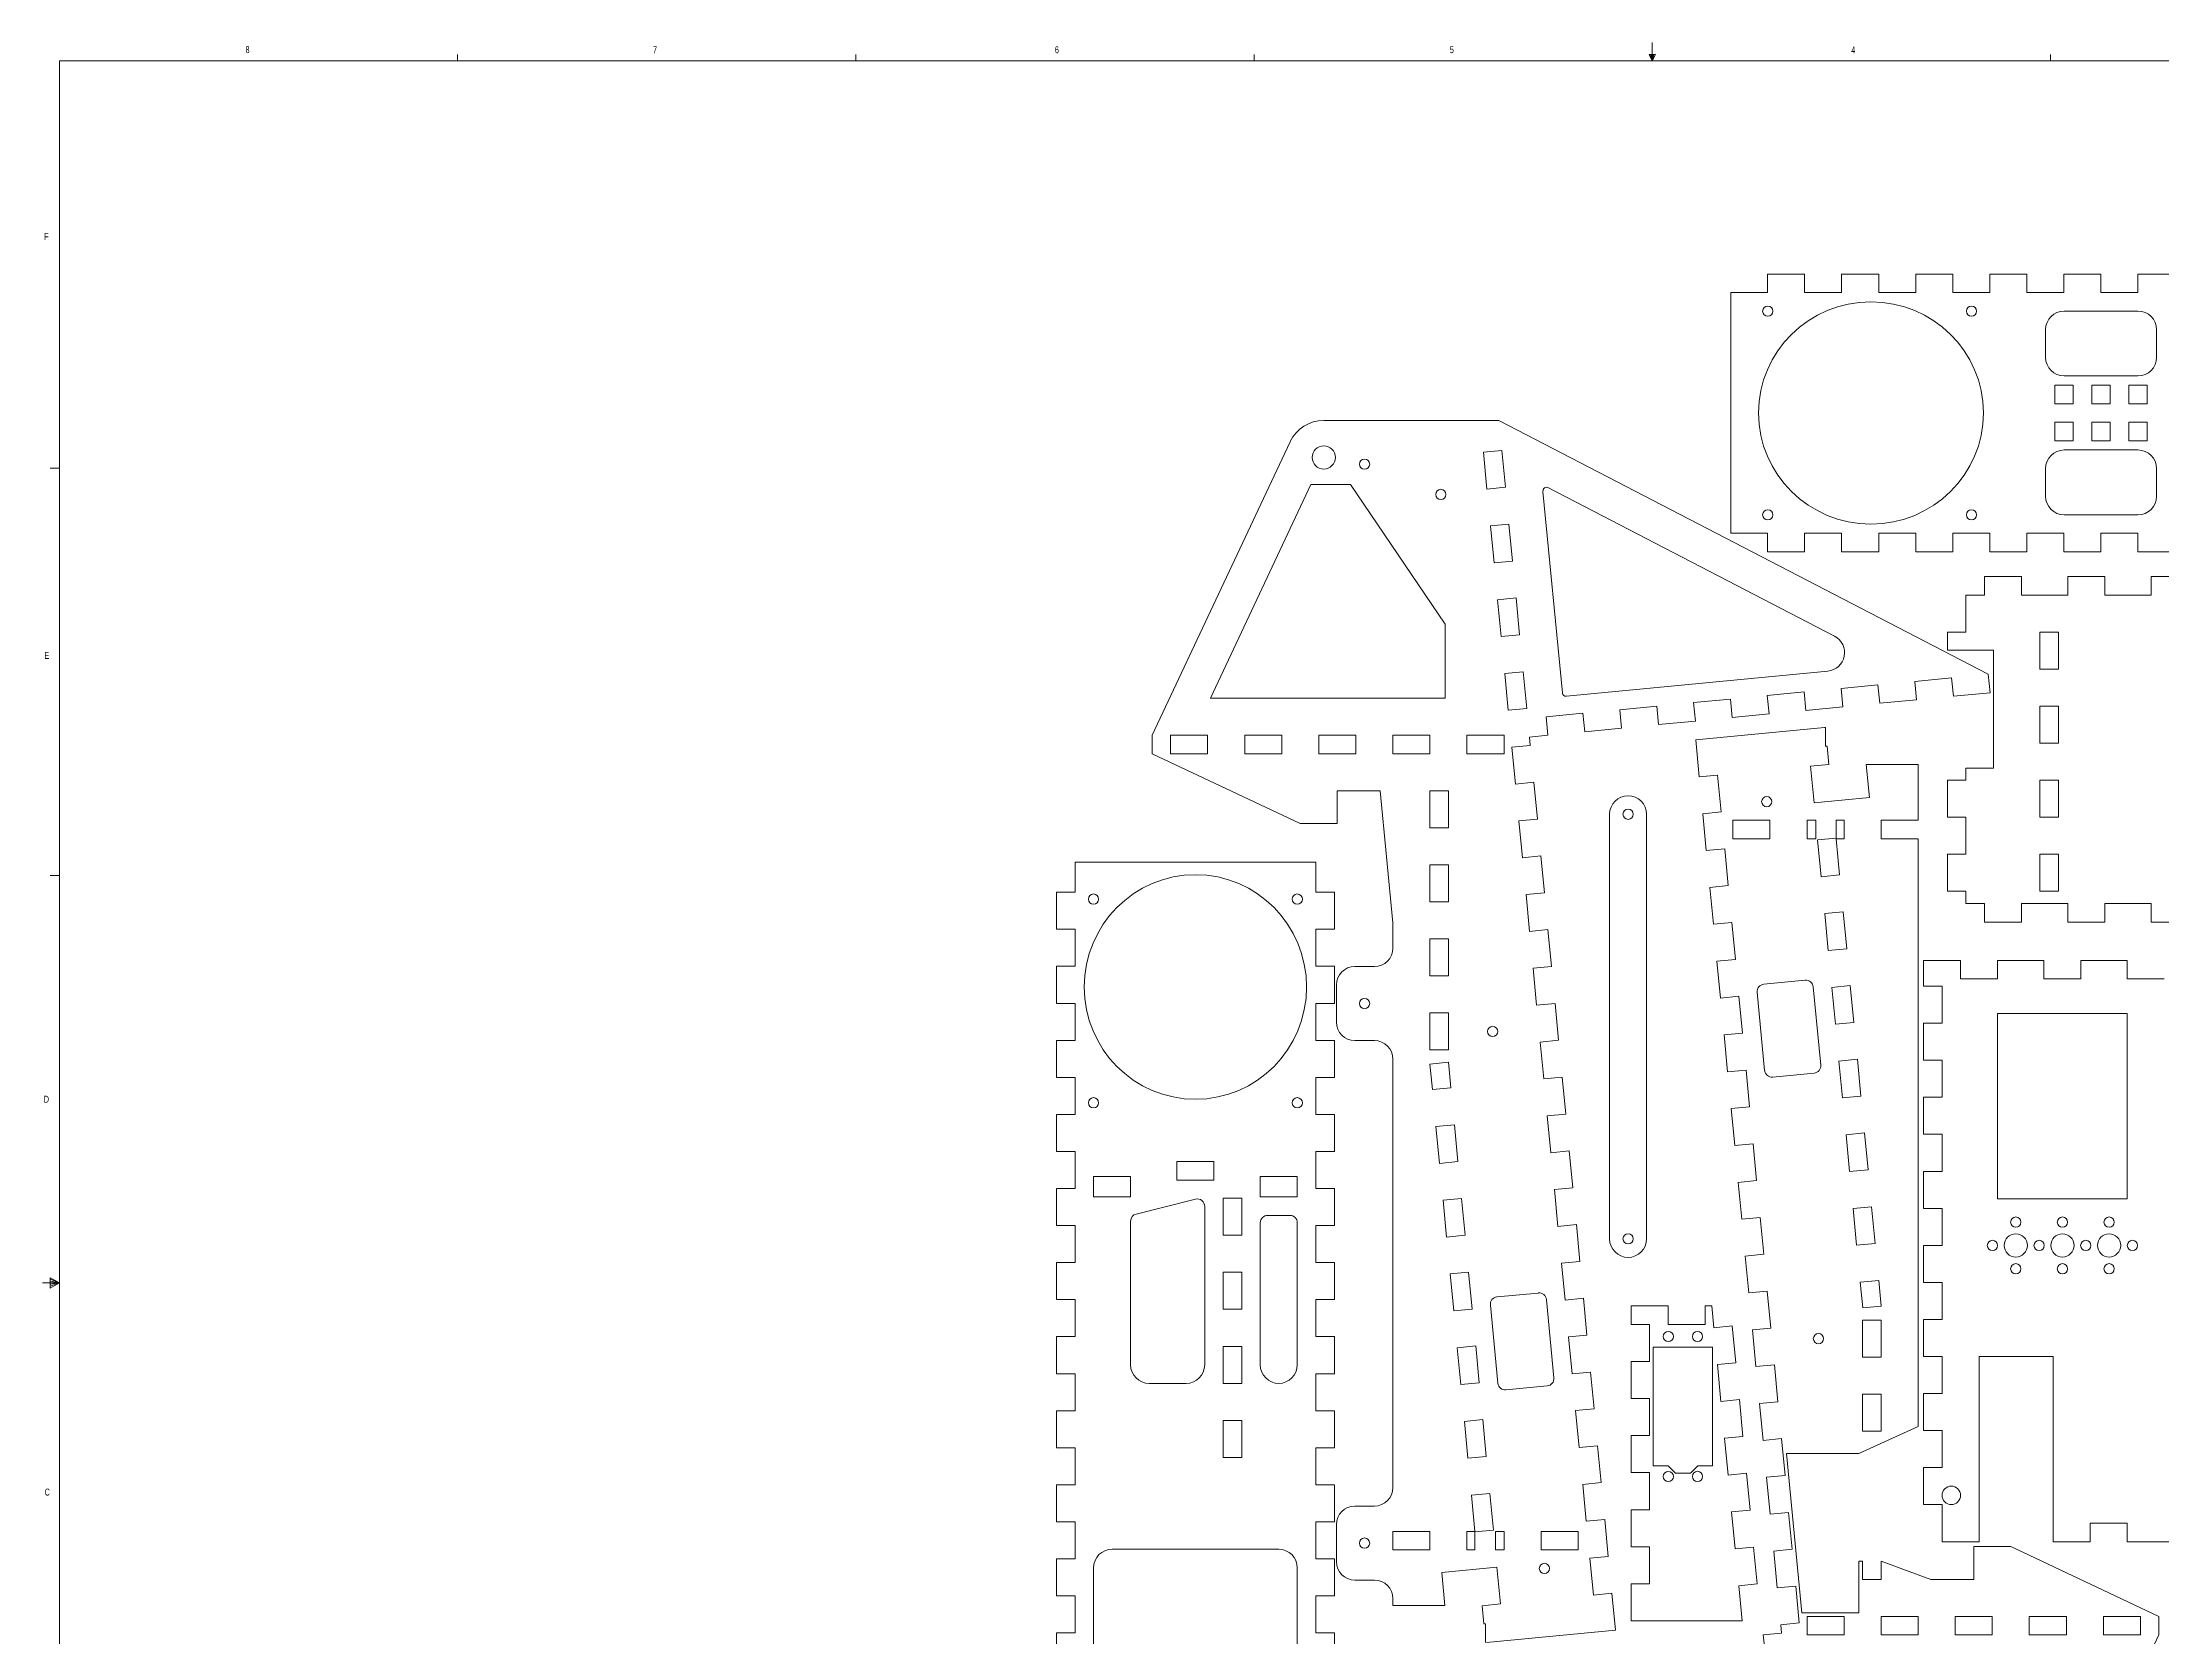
# Model space of a CAD drawing. Header units: inches. Extents: x 0.3 to 43.9, y 0.2 to 33.7.
# Drawn here: x 0.29 to 28.9, y 12.13 to 33.66 of the extents above; entities that cross this region are included whole.
import ezdxf

# ---------------------------------------------------------------- set-up
doc = ezdxf.new("R2010")
doc.units = ezdxf.units.IN
doc.header["$MEASUREMENT"] = 0
doc.styles.add('SLDTEXTSTYLE0', font='TXT', dxfattribs={"width": 0.75})

msp = doc.modelspace()

# ---------------------------------------------------------------- linework, layer by layer
at = {"color": 7, "linetype": 'Continuous', "lineweight": 0}
for p, q in [((5.898, 33.411), (5.898, 33.495)), ((11.273, 33.411), (11.273, 33.495)), ((16.648, 33.411), (16.648, 33.495)), ((21.981, 33.496), (22.067, 33.496)), ((22.023, 33.411), (21.981, 33.496)), ((22.023, 33.411), (21.989, 33.496)), ((22.023, 33.411), (22.009, 33.496)), ((22.023, 33.411), (22.023, 33.658)), ((22.023, 33.411), (22.036, 33.496)), ((22.023, 33.411), (22.046, 33.496)), ((22.023, 33.411), (22.067, 33.496)), ((27.398, 33.411), (27.398, 33.495)), ((0.523, 33.411), (43.523, 33.411)), ((0.523, 33.411), (0.523, 0.411)), ((0.523, 27.911), (0.398, 27.911)), ((0.523, 22.411), (0.398, 22.411)), ((0.523, 16.911), (0.294, 16.911)), ((0.399, 16.976), (0.399, 16.837)), ((0.523, 16.911), (0.399, 16.976)), ((0.399, 16.958), (0.523, 16.911)), ((0.399, 16.934), (0.523, 16.911)), ((0.399, 16.837), (0.523, 16.911)), ((0.399, 16.865), (0.523, 16.911)), ((0.399, 16.891), (0.523, 16.911))]:
    msp.add_line(p, q, dxfattribs=at)
at = {"color": 7, "linetype": 'Continuous', "lineweight": 15}
for p, q in [((23.579, 30.53), (23.579, 30.28)), ((23.579, 30.53), (24.079, 30.53)), ((24.079, 30.28), (24.079, 30.53)), ((24.579, 30.53), (24.579, 30.28)), ((24.579, 30.53), (25.079, 30.53)), ((25.079, 30.28), (25.079, 30.53)), ((25.579, 30.53), (25.579, 30.28)), ((25.579, 30.53), (26.079, 30.53)), ((26.079, 30.28), (26.079, 30.53)), ((26.579, 30.53), (26.579, 30.28)), ((26.579, 30.53), (27.079, 30.53)), ((27.079, 30.28), (27.079, 30.53)), ((27.579, 30.53), (27.579, 30.28)), ((27.579, 30.53), (28.079, 30.53)), ((28.079, 30.28), (28.079, 30.53)), ((28.579, 30.53), (28.579, 30.28)), ((28.579, 30.53), (29.079, 30.53)), ((23.082, 30.28), (23.082, 27.03)), ((23.579, 30.28), (23.082, 30.28)), ((24.579, 30.28), (24.079, 30.28)), ((25.579, 30.28), (25.079, 30.28)), ((26.579, 30.28), (26.079, 30.28)), ((27.579, 30.28), (27.079, 30.28)), ((28.579, 30.28), (28.079, 30.28)), ((27.332, 29.405), (27.332, 29.78)), ((27.582, 30.03), (28.579, 30.03)), ((28.829, 29.78), (28.829, 29.405)), ((27.455, 28.78), (27.455, 29.03)), ((27.455, 29.03), (27.705, 29.03)), ((27.582, 29.155), (28.579, 29.155)), ((27.705, 29.03), (27.705, 28.78)), ((27.955, 28.78), (27.955, 29.03)), ((27.955, 29.03), (28.205, 29.03)), ((28.205, 29.03), (28.205, 28.78)), ((28.455, 28.78), (28.455, 29.03)), ((28.455, 29.03), (28.705, 29.03)), ((28.705, 29.03), (28.705, 28.78)), ((27.705, 28.78), (27.455, 28.78)), ((28.205, 28.78), (27.955, 28.78)), ((28.705, 28.78), (28.455, 28.78)), ((17.589, 28.555), (19.953, 28.555)), ((19.953, 28.555), (26.559, 25.127)), ((27.455, 28.28), (27.455, 28.53)), ((27.455, 28.53), (27.705, 28.53)), ((27.705, 28.53), (27.705, 28.28)), ((27.955, 28.28), (27.955, 28.53)), ((27.955, 28.53), (28.205, 28.53)), ((28.205, 28.53), (28.205, 28.28)), ((28.455, 28.28), (28.455, 28.53)), ((28.455, 28.53), (28.705, 28.53)), ((28.705, 28.53), (28.705, 28.28)), ((15.272, 24.305), (17.137, 28.267)), ((19.743, 28.125), (19.992, 28.149)), ((19.791, 27.627), (19.743, 28.125)), ((19.992, 28.149), (20.04, 27.651)), ((27.705, 28.28), (27.455, 28.28)), ((28.579, 28.155), (27.582, 28.155)), ((28.205, 28.28), (27.955, 28.28)), ((28.705, 28.28), (28.455, 28.28)), ((27.332, 27.53), (27.332, 27.905)), ((28.829, 27.905), (28.829, 27.53)), ((16.06, 24.805), (17.416, 27.687)), ((17.416, 27.687), (17.952, 27.687)), ((17.952, 27.687), (19.23, 25.805)), ((20.04, 27.651), (19.791, 27.627)), ((20.81, 24.875), (20.548, 27.596)), ((20.621, 27.645), (24.484, 25.64)), ((28.579, 27.28), (27.582, 27.28)), ((19.839, 27.129), (20.088, 27.153)), ((19.887, 26.632), (19.839, 27.129)), ((20.088, 27.153), (20.136, 26.656)), ((23.082, 27.03), (23.579, 27.03)), ((23.579, 27.03), (23.579, 26.78)), ((24.079, 27.03), (24.579, 27.03)), ((24.079, 26.78), (24.079, 27.03)), ((24.579, 27.03), (24.579, 26.78)), ((25.079, 27.03), (25.579, 27.03)), ((25.079, 26.78), (25.079, 27.03)), ((25.579, 27.03), (25.579, 26.78)), ((26.079, 27.03), (26.579, 27.03)), ((26.079, 26.78), (26.079, 27.03)), ((26.579, 27.03), (26.579, 26.78)), ((27.079, 27.03), (27.579, 27.03)), ((27.079, 26.78), (27.079, 27.03)), ((27.579, 27.03), (27.579, 26.78)), ((28.079, 27.03), (28.579, 27.03)), ((28.079, 26.78), (28.079, 27.03)), ((28.579, 27.03), (28.579, 26.78)), ((20.136, 26.656), (19.887, 26.632)), ((23.579, 26.78), (24.079, 26.78)), ((24.579, 26.78), (25.079, 26.78)), ((25.579, 26.78), (26.079, 26.78)), ((26.579, 26.78), (27.079, 26.78)), ((27.579, 26.78), (28.079, 26.78)), ((28.579, 26.78), (29.079, 26.78)), ((27.006, 26.447), (26.506, 26.447)), ((26.506, 26.447), (26.506, 26.197)), ((27.006, 26.197), (27.006, 26.447)), ((27.631, 26.447), (27.631, 26.197)), ((28.131, 26.447), (27.631, 26.447)), ((28.131, 26.197), (28.131, 26.447)), ((28.756, 26.447), (28.756, 26.197)), ((29.256, 26.447), (28.756, 26.447)), ((19.935, 26.134), (20.184, 26.158)), ((19.983, 25.636), (19.935, 26.134)), ((20.184, 26.158), (20.232, 25.66)), ((26.256, 26.197), (26.256, 25.697)), ((26.506, 26.197), (26.256, 26.197)), ((27.631, 26.197), (27.006, 26.197)), ((28.756, 26.197), (28.131, 26.197)), ((19.23, 24.805), (19.23, 25.805)), ((20.232, 25.66), (19.983, 25.636)), ((26.256, 25.697), (26.006, 25.697)), ((26.006, 25.697), (26.006, 25.453)), ((27.256, 25.197), (27.256, 25.697)), ((27.256, 25.697), (27.506, 25.697)), ((27.506, 25.697), (27.506, 25.197)), ((26.631, 25.453), (26.006, 25.453)), ((26.631, 25.453), (26.631, 23.86)), ((27.506, 25.197), (27.256, 25.197)), ((20.031, 25.139), (20.28, 25.162)), ((20.079, 24.641), (20.031, 25.139)), ((20.28, 25.162), (20.328, 24.665)), ((24.393, 25.17), (20.864, 24.83)), ((23.576, 24.84), (24.074, 24.888)), ((24.074, 24.888), (24.098, 24.639)), ((24.571, 24.935), (25.069, 24.983)), ((24.595, 24.687), (24.571, 24.935)), ((25.069, 24.983), (25.093, 24.735)), ((25.567, 25.031), (26.064, 25.079)), ((25.591, 24.782), (25.567, 25.031)), ((26.064, 25.079), (26.088, 24.83)), ((26.559, 25.127), (26.583, 24.878)), ((19.23, 24.805), (16.06, 24.805)), ((20.328, 24.665), (20.079, 24.641)), ((20.59, 24.552), (21.087, 24.6)), ((21.087, 24.6), (21.111, 24.351)), ((21.585, 24.648), (22.083, 24.696)), ((21.609, 24.399), (21.585, 24.648)), ((22.083, 24.696), (22.107, 24.447)), ((22.581, 24.744), (23.078, 24.792)), ((22.605, 24.495), (22.581, 24.744)), ((23.078, 24.792), (23.102, 24.543)), ((23.6, 24.591), (23.576, 24.84)), ((24.595, 24.687), (24.098, 24.639)), ((25.591, 24.782), (25.093, 24.735)), ((26.583, 24.878), (26.088, 24.83)), ((27.256, 24.697), (27.506, 24.697)), ((27.256, 24.197), (27.256, 24.697)), ((27.506, 24.697), (27.506, 24.197)), ((20.614, 24.303), (20.59, 24.552)), ((21.609, 24.399), (21.111, 24.351)), ((22.605, 24.495), (22.107, 24.447)), ((22.609, 24.24), (24.35, 24.407)), ((23.6, 24.591), (23.102, 24.543)), ((24.35, 24.407), (24.362, 24.407)), ((24.362, 24.157), (24.362, 24.407)), ((15.272, 24.055), (15.272, 24.305)), ((17.272, 23.113), (15.272, 24.055)), ((15.522, 24.305), (16.022, 24.305)), ((15.522, 24.055), (15.522, 24.305)), ((16.022, 24.055), (15.522, 24.055)), ((16.022, 24.305), (16.022, 24.055)), ((16.522, 24.305), (17.022, 24.305)), ((16.522, 24.055), (16.522, 24.305)), ((17.022, 24.055), (16.522, 24.055)), ((17.022, 24.305), (17.022, 24.055)), ((17.522, 24.305), (18.022, 24.305)), ((17.522, 24.055), (17.522, 24.305)), ((18.022, 24.055), (17.522, 24.055)), ((18.022, 24.305), (18.022, 24.055)), ((18.522, 24.305), (19.022, 24.305)), ((18.522, 24.055), (18.522, 24.305)), ((19.022, 24.055), (18.522, 24.055)), ((19.022, 24.055), (19.022, 24.305)), ((19.522, 24.305), (20.022, 24.305)), ((19.522, 24.055), (19.522, 24.305)), ((20.022, 24.055), (19.522, 24.055)), ((20.022, 24.305), (20.022, 24.055)), ((20.127, 24.143), (20.376, 24.167)), ((20.175, 23.645), (20.127, 24.143)), ((20.614, 24.303), (20.365, 24.279)), ((20.365, 24.279), (20.376, 24.167)), ((22.656, 23.742), (22.609, 24.24)), ((24.384, 24.157), (24.362, 24.157)), ((24.408, 23.911), (24.384, 24.157)), ((27.506, 24.197), (27.256, 24.197)), ((22.656, 23.742), (22.905, 23.766)), ((22.905, 23.766), (22.953, 23.268)), ((24.159, 23.887), (24.408, 23.911)), ((24.207, 23.389), (24.159, 23.887)), ((24.911, 23.907), (24.954, 23.461)), ((24.911, 23.907), (25.612, 23.907)), ((25.612, 23.157), (25.612, 23.907)), ((26.256, 23.86), (26.256, 23.697)), ((26.631, 23.86), (26.256, 23.86)), ((17.772, 23.113), (17.772, 23.555)), ((17.772, 23.555), (18.35, 23.555)), ((18.35, 23.555), (18.522, 21.771)), ((19.022, 23.055), (19.022, 23.555)), ((19.022, 23.555), (19.272, 23.555)), ((19.272, 23.555), (19.272, 23.055)), ((20.424, 23.669), (20.175, 23.645)), ((20.424, 23.669), (20.472, 23.172)), ((24.954, 23.461), (24.207, 23.389)), ((26.256, 23.697), (26.006, 23.697)), ((26.006, 23.697), (26.006, 23.197)), ((27.256, 23.197), (27.256, 23.697)), ((27.256, 23.697), (27.506, 23.697)), ((27.506, 23.697), (27.506, 23.197)), ((20.223, 23.148), (20.472, 23.172)), ((21.447, 17.504), (21.447, 23.237)), ((21.947, 23.237), (21.947, 17.504)), ((22.953, 23.268), (22.704, 23.244)), ((22.752, 22.747), (22.704, 23.244)), ((26.006, 23.197), (26.256, 23.197)), ((26.256, 23.197), (26.256, 22.697)), ((27.506, 23.197), (27.256, 23.197)), ((17.272, 23.113), (17.772, 23.113)), ((19.272, 23.055), (19.022, 23.055)), ((20.271, 22.65), (20.223, 23.148)), ((23.112, 22.907), (23.112, 23.157)), ((23.112, 23.157), (23.612, 23.157)), ((23.612, 22.907), (23.112, 22.907)), ((23.612, 23.157), (23.612, 22.907)), ((24.112, 23.157), (24.23, 23.157)), ((24.112, 22.907), (24.112, 23.157)), ((24.23, 22.907), (24.112, 22.907)), ((24.23, 23.157), (24.23, 22.907)), ((24.255, 22.891), (24.504, 22.915)), ((24.303, 22.394), (24.255, 22.891)), ((24.504, 22.915), (24.505, 22.915)), ((24.505, 23.157), (24.612, 23.157)), ((24.505, 22.915), (24.505, 23.157)), ((24.505, 22.907), (24.552, 22.418)), ((24.612, 22.907), (24.505, 22.907)), ((24.612, 23.157), (24.612, 22.907)), ((25.112, 23.157), (25.612, 23.157)), ((25.112, 22.907), (25.112, 23.157)), ((25.612, 22.907), (25.112, 22.907)), ((25.612, 14.973), (25.612, 22.907)), ((20.519, 22.674), (20.271, 22.65)), ((20.519, 22.674), (20.567, 22.176)), ((22.752, 22.747), (23.001, 22.771)), ((23.001, 22.771), (23.049, 22.273)), ((26.256, 22.697), (26.006, 22.697)), ((26.006, 22.697), (26.006, 22.197)), ((27.256, 22.197), (27.256, 22.697)), ((27.256, 22.697), (27.506, 22.697)), ((27.506, 22.697), (27.506, 22.197)), ((14.232, 22.184), (14.232, 22.592)), ((17.482, 22.592), (14.232, 22.592)), ((17.482, 22.592), (17.482, 22.184)), ((19.022, 22.055), (19.022, 22.555)), ((19.022, 22.555), (19.272, 22.555)), ((19.272, 22.555), (19.272, 22.055)), ((24.552, 22.418), (24.303, 22.394)), ((13.982, 22.184), (13.982, 21.684)), ((13.982, 22.184), (14.232, 22.184)), ((17.482, 22.184), (17.732, 22.184)), ((17.732, 22.184), (17.732, 21.684)), ((19.272, 22.055), (19.022, 22.055)), ((20.319, 22.152), (20.567, 22.176)), ((20.366, 21.655), (20.319, 22.152)), ((23.049, 22.273), (22.8, 22.249)), ((22.848, 21.751), (22.8, 22.249)), ((26.006, 22.197), (26.256, 22.197)), ((26.256, 22.197), (26.256, 22.032)), ((26.256, 22.032), (26.506, 22.032)), ((26.506, 22.032), (26.506, 21.78)), ((27.006, 22.032), (27.631, 22.032)), ((27.006, 21.78), (27.006, 22.032)), ((27.506, 22.197), (27.256, 22.197)), ((27.631, 22.032), (27.631, 21.78)), ((28.131, 22.032), (28.756, 22.032)), ((28.131, 21.78), (28.131, 22.032)), ((28.756, 22.032), (28.756, 21.78)), ((18.522, 21.771), (18.522, 21.431)), ((22.848, 21.751), (23.097, 21.775)), ((23.097, 21.775), (23.145, 21.277)), ((24.351, 21.896), (24.6, 21.92)), ((24.399, 21.398), (24.351, 21.896)), ((24.6, 21.92), (24.648, 21.422)), ((27.006, 21.78), (26.506, 21.78)), ((28.131, 21.78), (27.631, 21.78)), ((29.256, 21.78), (28.756, 21.78)), ((14.232, 21.684), (13.982, 21.684)), ((14.232, 21.184), (14.232, 21.684)), ((17.732, 21.684), (17.482, 21.684)), ((17.482, 21.684), (17.482, 21.184)), ((19.022, 21.555), (19.272, 21.555)), ((19.022, 21.055), (19.022, 21.555)), ((19.272, 21.555), (19.272, 21.055)), ((20.615, 21.679), (20.366, 21.655)), ((20.615, 21.679), (20.663, 21.181)), ((13.982, 21.184), (13.982, 20.684)), ((13.982, 21.184), (14.232, 21.184)), ((17.482, 21.184), (17.732, 21.184)), ((17.732, 21.184), (17.732, 20.684)), ((18.272, 21.181), (18.009, 21.181)), ((20.414, 21.157), (20.663, 21.181)), ((23.145, 21.277), (22.896, 21.253)), ((22.944, 20.756), (22.896, 21.253)), ((24.648, 21.422), (24.399, 21.398)), ((25.684, 21.263), (25.684, 20.916)), ((26.184, 21.263), (25.684, 21.263)), ((26.184, 21.263), (26.184, 21.013)), ((26.684, 21.013), (26.684, 21.263)), ((27.309, 21.263), (26.684, 21.263)), ((27.309, 21.263), (27.309, 21.013)), ((27.809, 21.013), (27.809, 21.263)), ((28.434, 21.263), (27.809, 21.263)), ((28.434, 21.263), (28.434, 21.013)), ((17.759, 20.931), (17.759, 20.431)), ((19.272, 21.055), (19.022, 21.055)), ((20.462, 20.659), (20.414, 21.157)), ((23.529, 20.943), (24.086, 20.996)), ((24.195, 20.906), (24.297, 19.851)), ((24.447, 20.9), (24.696, 20.924)), ((24.495, 20.403), (24.447, 20.9)), ((24.696, 20.924), (24.744, 20.427)), ((25.934, 20.916), (25.684, 20.916)), ((25.934, 20.416), (25.934, 20.916)), ((26.184, 21.013), (26.684, 21.013)), ((27.309, 21.013), (27.809, 21.013)), ((28.434, 21.013), (28.934, 21.013)), ((14.232, 20.684), (13.982, 20.684)), ((14.232, 20.184), (14.232, 20.684)), ((17.732, 20.684), (17.482, 20.684)), ((17.482, 20.684), (17.482, 20.184)), ((20.711, 20.683), (20.462, 20.659)), ((20.711, 20.683), (20.759, 20.185)), ((22.944, 20.756), (23.193, 20.78)), ((23.193, 20.78), (23.241, 20.282)), ((23.54, 19.779), (23.439, 20.833)), ((19.022, 20.555), (19.272, 20.555)), ((19.022, 20.055), (19.022, 20.555)), ((19.272, 20.555), (19.272, 20.055)), ((24.744, 20.427), (24.495, 20.403)), ((25.684, 20.416), (25.684, 19.916)), ((25.684, 20.416), (25.934, 20.416)), ((28.434, 20.545), (26.684, 20.545)), ((26.684, 20.545), (26.684, 18.045)), ((28.434, 18.045), (28.434, 20.545)), ((13.982, 20.184), (13.982, 19.684)), ((13.982, 20.184), (14.232, 20.184)), ((17.482, 20.184), (17.732, 20.184)), ((17.732, 20.184), (17.732, 19.684)), ((18.009, 20.181), (18.272, 20.181)), ((19.272, 20.055), (19.022, 20.055)), ((20.51, 20.162), (20.759, 20.185)), ((20.558, 19.664), (20.51, 20.162)), ((23.241, 20.282), (22.992, 20.258)), ((23.04, 19.76), (22.992, 20.258)), ((18.522, 19.931), (18.522, 14.147)), ((19.271, 19.889), (19.022, 19.865)), ((19.055, 19.519), (19.022, 19.865)), ((19.271, 19.889), (19.304, 19.543)), ((23.04, 19.76), (23.289, 19.784)), ((23.289, 19.784), (23.337, 19.287)), ((24.207, 19.742), (23.65, 19.689)), ((24.543, 19.905), (24.792, 19.929)), ((24.591, 19.407), (24.543, 19.905)), ((24.792, 19.929), (24.839, 19.431)), ((25.934, 19.916), (25.684, 19.916)), ((25.934, 19.416), (25.934, 19.916)), ((14.232, 19.684), (13.982, 19.684)), ((14.232, 19.184), (14.232, 19.684)), ((17.732, 19.684), (17.482, 19.684)), ((17.482, 19.684), (17.482, 19.184)), ((19.304, 19.543), (19.055, 19.519)), ((20.807, 19.688), (20.558, 19.664)), ((20.807, 19.688), (20.855, 19.19)), ((13.982, 19.184), (13.982, 18.684)), ((13.982, 19.184), (14.232, 19.184)), ((17.482, 19.184), (17.732, 19.184)), ((17.732, 19.184), (17.732, 18.684)), ((20.606, 19.166), (20.855, 19.19)), ((20.654, 18.668), (20.606, 19.166)), ((23.337, 19.287), (23.088, 19.263)), ((23.136, 18.765), (23.088, 19.263)), ((24.839, 19.431), (24.591, 19.407)), ((25.684, 19.416), (25.684, 18.916)), ((25.684, 19.416), (25.934, 19.416)), ((19.103, 19.021), (19.352, 19.045)), ((19.151, 18.524), (19.103, 19.021)), ((19.352, 19.045), (19.4, 18.548)), ((24.639, 18.91), (24.887, 18.934)), ((24.686, 18.412), (24.639, 18.91)), ((24.887, 18.934), (24.935, 18.436)), ((25.934, 18.916), (25.684, 18.916)), ((25.934, 18.416), (25.934, 18.916)), ((14.232, 18.684), (13.982, 18.684)), ((14.232, 18.184), (14.232, 18.684)), ((17.732, 18.684), (17.482, 18.684)), ((17.482, 18.684), (17.482, 18.184)), ((20.903, 18.692), (20.654, 18.668)), ((20.903, 18.692), (20.951, 18.195)), ((23.136, 18.765), (23.385, 18.789)), ((23.385, 18.789), (23.432, 18.291)), ((14.982, 18.346), (14.482, 18.346)), ((14.482, 18.346), (14.482, 18.071)), ((14.982, 18.071), (14.982, 18.346)), ((16.107, 18.547), (15.607, 18.547)), ((15.607, 18.547), (15.607, 18.297)), ((16.107, 18.297), (16.107, 18.547)), ((17.232, 18.346), (16.732, 18.346)), ((16.732, 18.346), (16.732, 18.071)), ((17.232, 18.071), (17.232, 18.346)), ((19.4, 18.548), (19.151, 18.524)), ((24.935, 18.436), (24.686, 18.412)), ((25.684, 18.416), (25.684, 17.916)), ((25.684, 18.416), (25.934, 18.416)), ((13.982, 18.184), (13.982, 17.684)), ((13.982, 18.184), (14.232, 18.184)), ((14.482, 18.071), (14.982, 18.071)), ((15.858, 18.04), (15.058, 17.84)), ((15.607, 18.297), (16.107, 18.297)), ((16.482, 18.053), (16.232, 18.053)), ((16.232, 18.053), (16.232, 17.553)), ((16.482, 17.553), (16.482, 18.053)), ((16.732, 18.071), (17.232, 18.071)), ((17.482, 18.184), (17.732, 18.184)), ((17.732, 18.184), (17.732, 17.684)), ((19.199, 18.026), (19.448, 18.05)), ((19.247, 17.528), (19.199, 18.026)), ((19.448, 18.05), (19.496, 17.552)), ((20.702, 18.171), (20.951, 18.195)), ((20.75, 17.673), (20.702, 18.171)), ((23.432, 18.291), (23.184, 18.267)), ((23.232, 17.77), (23.184, 18.267)), ((26.684, 18.045), (28.434, 18.045)), ((14.982, 17.743), (14.982, 15.803)), ((15.982, 15.803), (15.982, 17.943)), ((17.132, 17.821), (16.832, 17.821)), ((23.232, 17.77), (23.48, 17.794)), ((23.48, 17.794), (23.528, 17.296)), ((24.734, 17.914), (24.983, 17.938)), ((24.782, 17.417), (24.734, 17.914)), ((24.983, 17.938), (25.031, 17.441)), ((25.934, 17.916), (25.684, 17.916)), ((25.934, 17.416), (25.934, 17.916)), ((14.232, 17.684), (13.982, 17.684)), ((14.232, 17.184), (14.232, 17.684)), ((16.232, 17.553), (16.482, 17.553)), ((16.732, 17.721), (16.732, 15.803)), ((17.232, 15.803), (17.232, 17.721)), ((17.732, 17.684), (17.482, 17.684)), ((17.482, 17.684), (17.482, 17.184)), ((19.496, 17.552), (19.247, 17.528)), ((20.999, 17.697), (20.75, 17.673)), ((20.999, 17.697), (21.047, 17.199)), ((13.982, 17.184), (13.982, 16.684)), ((13.982, 17.184), (14.232, 17.184)), ((17.482, 17.184), (17.732, 17.184)), ((17.732, 17.184), (17.732, 16.684)), ((20.798, 17.175), (21.047, 17.199)), ((20.846, 16.678), (20.798, 17.175)), ((23.528, 17.296), (23.279, 17.272)), ((23.327, 16.774), (23.279, 17.272)), ((25.031, 17.441), (24.782, 17.417)), ((25.684, 17.416), (25.684, 16.916)), ((25.684, 17.416), (25.934, 17.416)), ((16.482, 17.053), (16.232, 17.053)), ((16.232, 17.053), (16.232, 16.553)), ((16.482, 16.553), (16.482, 17.053)), ((19.295, 17.031), (19.544, 17.055)), ((19.343, 16.533), (19.295, 17.031)), ((19.544, 17.055), (19.592, 16.557)), ((24.83, 16.919), (25.079, 16.943)), ((24.864, 16.573), (24.83, 16.919)), ((25.079, 16.943), (25.112, 16.597)), ((25.934, 16.916), (25.684, 16.916)), ((25.934, 16.416), (25.934, 16.916)), ((14.232, 16.684), (13.982, 16.684)), ((14.232, 16.184), (14.232, 16.684)), ((17.732, 16.684), (17.482, 16.684)), ((17.482, 16.684), (17.482, 16.184)), ((19.939, 15.556), (19.838, 16.611)), ((19.928, 16.72), (20.485, 16.773)), ((20.594, 16.683), (20.696, 15.629)), ((21.095, 16.702), (20.846, 16.678)), ((21.095, 16.702), (21.142, 16.204)), ((21.737, 16.348), (21.737, 16.598)), ((21.737, 16.598), (22.237, 16.598)), ((22.237, 16.348), (22.237, 16.598)), ((22.737, 16.598), (22.737, 16.348)), ((22.737, 16.598), (22.826, 16.598)), ((22.855, 16.305), (22.826, 16.598)), ((23.327, 16.774), (23.576, 16.798)), ((23.576, 16.798), (23.624, 16.3)), ((24.864, 16.573), (25.112, 16.597)), ((16.232, 16.553), (16.482, 16.553)), ((19.592, 16.557), (19.343, 16.533)), ((21.737, 16.348), (21.987, 16.348)), ((21.987, 16.348), (21.987, 15.848)), ((22.737, 16.348), (22.237, 16.348)), ((23.103, 16.329), (22.855, 16.305)), ((23.103, 16.329), (23.151, 15.832)), ((24.862, 16.407), (25.112, 16.407)), ((24.862, 15.907), (24.862, 16.407)), ((25.112, 16.407), (25.112, 15.907)), ((25.684, 16.416), (25.684, 15.916)), ((25.684, 16.416), (25.934, 16.416)), ((13.982, 16.184), (13.982, 15.684)), ((13.982, 16.184), (14.232, 16.184)), ((16.482, 16.053), (16.232, 16.053)), ((16.232, 16.053), (16.232, 15.553)), ((16.482, 15.553), (16.482, 16.053)), ((17.482, 16.184), (17.732, 16.184)), ((17.732, 16.184), (17.732, 15.684)), ((19.391, 16.035), (19.64, 16.059)), ((19.439, 15.538), (19.391, 16.035)), ((19.64, 16.059), (19.687, 15.562)), ((20.894, 16.18), (21.142, 16.204)), ((20.942, 15.682), (20.894, 16.18)), ((22.037, 16.042), (22.837, 16.042)), ((22.037, 14.442), (22.037, 16.042)), ((22.837, 16.042), (22.837, 14.442)), ((23.624, 16.3), (23.375, 16.276)), ((23.423, 15.779), (23.375, 16.276)), ((21.737, 15.348), (21.737, 15.848)), ((21.987, 15.848), (21.737, 15.848)), ((22.902, 15.808), (23.151, 15.832)), ((22.95, 15.31), (22.902, 15.808)), ((23.423, 15.779), (23.672, 15.803)), ((23.672, 15.803), (23.72, 15.305)), ((25.112, 15.907), (24.862, 15.907)), ((25.934, 15.916), (25.684, 15.916)), ((25.934, 15.416), (25.934, 15.916)), ((27.434, 15.916), (26.434, 15.916)), ((26.434, 15.916), (26.434, 13.416)), ((27.434, 13.416), (27.434, 15.916)), ((14.232, 15.684), (13.982, 15.684)), ((14.232, 15.184), (14.232, 15.684)), ((15.232, 15.553), (15.732, 15.553)), ((16.232, 15.553), (16.482, 15.553)), ((17.732, 15.684), (17.482, 15.684)), ((17.482, 15.684), (17.482, 15.184)), ((19.687, 15.562), (19.439, 15.538)), ((20.606, 15.519), (20.048, 15.466)), ((21.19, 15.706), (20.942, 15.682)), ((21.19, 15.706), (21.238, 15.209)), ((13.982, 15.184), (13.982, 14.684)), ((13.982, 15.184), (14.232, 15.184)), ((17.482, 15.184), (17.732, 15.184)), ((17.732, 15.184), (17.732, 14.684)), ((20.989, 15.185), (21.238, 15.209)), ((21.037, 14.687), (20.989, 15.185)), ((21.737, 15.348), (21.987, 15.348)), ((21.987, 15.348), (21.987, 14.848)), ((23.199, 15.334), (22.95, 15.31)), ((23.199, 15.334), (23.247, 14.836)), ((23.72, 15.305), (23.471, 15.281)), ((23.519, 14.783), (23.471, 15.281)), ((24.862, 15.407), (25.112, 15.407)), ((24.862, 14.907), (24.862, 15.407)), ((25.112, 15.407), (25.112, 14.907)), ((25.684, 15.416), (25.684, 14.916)), ((25.684, 15.416), (25.934, 15.416)), ((16.482, 15.053), (16.232, 15.053)), ((16.232, 15.053), (16.232, 14.553)), ((16.482, 14.553), (16.482, 15.053)), ((19.487, 15.04), (19.735, 15.064)), ((19.534, 14.542), (19.487, 15.04)), ((19.735, 15.064), (19.783, 14.566)), ((25.612, 14.973), (24.812, 14.607)), ((25.112, 14.907), (24.862, 14.907)), ((25.934, 14.916), (25.684, 14.916)), ((25.934, 14.416), (25.934, 14.916)), ((14.232, 14.684), (13.982, 14.684)), ((14.232, 14.184), (14.232, 14.684)), ((17.732, 14.684), (17.482, 14.684)), ((17.482, 14.684), (17.482, 14.184)), ((21.286, 14.711), (21.037, 14.687)), ((21.286, 14.711), (21.334, 14.213)), ((21.737, 14.348), (21.737, 14.848)), ((21.987, 14.848), (21.737, 14.848)), ((22.998, 14.812), (23.247, 14.836)), ((23.046, 14.315), (22.998, 14.812)), ((23.519, 14.783), (23.768, 14.807)), ((23.768, 14.807), (23.816, 14.31)), ((24.812, 14.607), (23.837, 14.607)), ((23.837, 14.607), (24.044, 12.457)), ((16.232, 14.553), (16.482, 14.553)), ((19.783, 14.566), (19.534, 14.542)), ((21.737, 14.348), (21.987, 14.348)), ((21.987, 14.348), (21.987, 13.848)), ((22.237, 14.442), (22.037, 14.442)), ((22.337, 14.342), (22.237, 14.442)), ((22.537, 14.342), (22.337, 14.342)), ((22.637, 14.442), (22.537, 14.342)), ((22.837, 14.442), (22.637, 14.442)), ((23.295, 14.339), (23.046, 14.315)), ((23.295, 14.339), (23.343, 13.841)), ((23.816, 14.31), (23.567, 14.286)), ((25.684, 14.416), (25.684, 13.916)), ((25.684, 14.416), (25.934, 14.416)), ((13.982, 14.184), (13.982, 13.684)), ((13.982, 14.184), (14.232, 14.184)), ((17.482, 14.184), (17.732, 14.184)), ((17.732, 14.184), (17.732, 13.684)), ((19.582, 14.044), (19.831, 14.068)), ((19.63, 13.555), (19.582, 14.044)), ((19.831, 14.068), (19.879, 13.571)), ((21.085, 14.189), (21.334, 14.213)), ((21.133, 13.691), (21.085, 14.189)), ((23.615, 13.788), (23.567, 14.286)), ((18.272, 13.897), (18.009, 13.897)), ((21.737, 13.348), (21.737, 13.848)), ((21.987, 13.848), (21.737, 13.848)), ((23.094, 13.817), (23.343, 13.841)), ((23.142, 13.319), (23.094, 13.817)), ((23.615, 13.788), (23.864, 13.812)), ((23.864, 13.812), (23.912, 13.314)), ((25.934, 13.916), (25.684, 13.916)), ((25.934, 13.416), (25.934, 13.916)), ((14.232, 13.684), (13.982, 13.684)), ((14.232, 13.184), (14.232, 13.684)), ((17.732, 13.684), (17.482, 13.684)), ((17.482, 13.684), (17.482, 13.184)), ((17.759, 13.647), (17.759, 13.147)), ((18.522, 13.555), (19.022, 13.555)), ((18.522, 13.305), (18.522, 13.555)), ((19.022, 13.555), (19.022, 13.305)), ((19.522, 13.305), (19.522, 13.555)), ((19.522, 13.555), (19.63, 13.555)), ((19.879, 13.571), (19.63, 13.547)), ((19.63, 13.547), (19.63, 13.547)), ((19.63, 13.547), (19.63, 13.305)), ((19.905, 13.305), (19.905, 13.555)), ((19.905, 13.555), (20.022, 13.555)), ((20.022, 13.555), (20.022, 13.305)), ((20.522, 13.555), (21.022, 13.555)), ((20.522, 13.305), (20.522, 13.555)), ((21.022, 13.555), (21.022, 13.305)), ((21.382, 13.715), (21.133, 13.691)), ((21.382, 13.715), (21.43, 13.218)), ((28.434, 13.668), (27.934, 13.668)), ((27.934, 13.668), (27.934, 13.416)), ((28.434, 13.416), (28.434, 13.668)), ((13.982, 13.184), (13.982, 12.684)), ((13.982, 13.184), (14.232, 13.184)), ((16.982, 13.314), (14.732, 13.314)), ((17.482, 13.184), (17.732, 13.184)), ((17.732, 13.184), (17.732, 12.684)), ((19.022, 13.305), (18.522, 13.305)), ((19.63, 13.305), (19.522, 13.305)), ((20.022, 13.305), (19.905, 13.305)), ((21.022, 13.305), (20.522, 13.305)), ((21.181, 13.194), (21.43, 13.218)), ((21.229, 12.696), (21.181, 13.194)), ((21.737, 13.348), (21.987, 13.348)), ((21.987, 13.348), (21.987, 12.848)), ((23.391, 13.343), (23.142, 13.319)), ((23.391, 13.343), (23.439, 12.846)), ((23.912, 13.314), (23.663, 13.29)), ((23.711, 12.793), (23.663, 13.29)), ((26.434, 13.416), (25.934, 13.416)), ((26.362, 13.349), (26.362, 12.907)), ((26.362, 13.349), (26.862, 13.349)), ((26.862, 13.349), (28.862, 12.407)), ((27.934, 13.416), (27.434, 13.416)), ((29.184, 13.416), (28.434, 13.416)), ((14.482, 13.064), (14.482, 11.064)), ((17.232, 11.064), (17.232, 13.064)), ((18.009, 12.897), (18.272, 12.897)), ((19.181, 13.001), (19.927, 13.073)), ((19.224, 12.555), (19.181, 13.001)), ((19.927, 13.073), (19.975, 12.575)), ((24.812, 12.457), (24.812, 13.152)), ((24.812, 13.152), (24.862, 13.152)), ((24.862, 12.907), (24.862, 13.152)), ((25.112, 12.907), (24.862, 12.907)), ((25.112, 13.152), (25.112, 12.907)), ((25.112, 13.152), (25.784, 12.907)), ((26.362, 12.907), (25.784, 12.907)), ((14.232, 12.684), (13.982, 12.684)), ((14.232, 12.184), (14.232, 12.684)), ((17.732, 12.684), (17.482, 12.684)), ((17.482, 12.684), (17.482, 12.184)), ((18.522, 12.647), (18.522, 12.555)), ((21.478, 12.72), (21.229, 12.696)), ((21.478, 12.72), (21.526, 12.222)), ((21.737, 12.348), (21.737, 12.848)), ((21.987, 12.848), (21.737, 12.848)), ((23.19, 12.822), (23.439, 12.846)), ((23.236, 12.348), (23.19, 12.822)), ((23.711, 12.793), (23.96, 12.817)), ((23.96, 12.817), (24.008, 12.319)), ((18.522, 12.555), (19.224, 12.555)), ((19.975, 12.575), (19.726, 12.551)), ((19.726, 12.551), (19.75, 12.305)), ((19.75, 12.305), (19.772, 12.305)), ((19.772, 12.305), (19.772, 12.055)), ((23.236, 12.348), (21.737, 12.348)), ((24.008, 12.319), (23.759, 12.295)), ((24.044, 12.457), (24.812, 12.457)), ((24.112, 12.407), (24.612, 12.407)), ((24.112, 12.157), (24.112, 12.407)), ((24.612, 12.407), (24.612, 12.157)), ((25.112, 12.407), (25.612, 12.407)), ((25.112, 12.157), (25.112, 12.407)), ((25.612, 12.407), (25.612, 12.157)), ((26.112, 12.407), (26.612, 12.407)), ((26.112, 12.157), (26.112, 12.407)), ((26.612, 12.407), (26.612, 12.157)), ((27.112, 12.407), (27.612, 12.407)), ((27.112, 12.157), (27.112, 12.407)), ((27.612, 12.407), (27.612, 12.157)), ((28.112, 12.407), (28.612, 12.407)), ((28.112, 12.157), (28.112, 12.407)), ((28.612, 12.407), (28.612, 12.157)), ((28.862, 12.407), (28.862, 12.157)), ((13.982, 12.184), (13.982, 11.684)), ((13.982, 12.184), (14.232, 12.184)), ((17.482, 12.184), (17.732, 12.184)), ((17.732, 12.184), (17.732, 11.684)), ((21.526, 12.222), (19.784, 12.055)), ((23.521, 12.159), (23.769, 12.183)), ((23.521, 12.159), (23.545, 11.91)), ((23.769, 12.183), (23.759, 12.295)), ((24.612, 12.157), (24.112, 12.157)), ((25.612, 12.157), (25.112, 12.157)), ((26.612, 12.157), (26.112, 12.157)), ((28.862, 12.157), (26.997, 8.194)), ((27.612, 12.157), (27.112, 12.157)), ((28.612, 12.157), (28.112, 12.157))]:
    msp.add_line(p, q, dxfattribs=at)
for centre, radius in [((23.582, 30.03), 0.0689), ((26.332, 30.03), 0.0689), ((17.589, 28.055), 0.157), ((18.14, 27.964), 0.0689), ((19.17, 27.555), 0.0689), ((23.582, 27.28), 0.0689), ((26.332, 27.28), 0.0689), ((23.568, 23.407), 0.0689), ((21.697, 23.237), 0.0689), ((14.482, 22.092), 0.0689), ((17.232, 22.092), 0.0689), ((18.14, 20.681), 0.0689), ((19.869, 20.305), 0.0689), ((14.482, 19.342), 0.0689), ((17.232, 19.342), 0.0689), ((26.929, 17.731), 0.0689), ((27.559, 17.731), 0.0689), ((28.189, 17.731), 0.0689), ((21.697, 17.504), 0.0689), ((26.614, 17.416), 0.0689), ((26.929, 17.416), 0.157), ((27.244, 17.416), 0.0689), ((27.559, 17.416), 0.157), ((27.874, 17.416), 0.0689), ((28.189, 17.416), 0.157), ((28.504, 17.416), 0.0689), ((26.929, 17.101), 0.0689), ((27.559, 17.101), 0.0689), ((28.189, 17.101), 0.0689), ((22.24, 16.186), 0.0689), ((22.634, 16.186), 0.0689), ((24.266, 16.157), 0.0689), ((22.24, 14.297), 0.0689), ((22.634, 14.297), 0.0689), ((26.059, 14.041), 0.125), ((18.14, 13.397), 0.0689), ((20.567, 13.055), 0.0689)]:
    msp.add_circle(centre, radius, dxfattribs=at)
for centre, radius, start, end in [((27.582, 29.78), 0.25, 90, 180), ((28.579, 29.78), 0.25, 0, 90), ((27.582, 29.405), 0.25, 180, 270), ((28.579, 29.405), 0.25, 270, 0), ((17.589, 28.055), 0.5, 90, 154.7989), ((27.582, 27.905), 0.25, 90, 180), ((28.579, 27.905), 0.25, 0, 90), ((20.598, 27.601), 0.05, 62.5772, 185.5), ((27.582, 27.53), 0.25, 180, 270), ((28.579, 27.53), 0.25, 270, 0), ((24.369, 25.418), 0.25, 275.5, 62.5772), ((20.86, 24.879), 0.05, 185.5, 275.5), ((21.697, 23.237), 0.25, 0, 180), ((18.009, 20.931), 0.25, 90, 180), ((18.272, 21.431), 0.25, 270, 0), ((23.538, 20.843), 0.1, 95.5, 185.5), ((24.096, 20.897), 0.1, 5.5, 95.5), ((18.009, 20.431), 0.25, 180, 270), ((18.272, 19.931), 0.25, 0, 90), ((23.64, 19.788), 0.1, 185.5, 275.5), ((24.197, 19.842), 0.1, 275.5, 5.5), ((15.882, 17.943), 0.1, 0, 104.0362), ((15.082, 17.743), 0.1, 104.0362, 180), ((16.832, 17.721), 0.1, 90, 180), ((17.132, 17.721), 0.1, 0, 90), ((21.697, 17.504), 0.25, 180, 0), ((19.937, 16.62), 0.1, 95.5, 185.5), ((20.494, 16.674), 0.1, 5.5, 95.5), ((15.232, 15.803), 0.25, 180, 270), ((15.732, 15.803), 0.25, 270, 0), ((16.982, 15.803), 0.25, 180, 270), ((16.982, 15.803), 0.25, 270, 0), ((20.039, 15.565), 0.1, 185.5, 275.5), ((20.596, 15.619), 0.1, 275.5, 5.5), ((18.272, 14.147), 0.25, 270, 0), ((18.009, 13.647), 0.25, 90, 180), ((14.732, 13.064), 0.25, 90, 180), ((16.982, 13.064), 0.25, 0, 90), ((18.009, 13.147), 0.25, 180, 270), ((18.272, 12.647), 0.25, 0, 90)]:
    msp.add_arc(centre, radius, start, end, dxfattribs=at)
for centre, major_axis, ratio in [((24.975, 28.655), (1.518, 0), 0.988313), ((15.857, 20.905), (0, -1.516), 0.989673)]:
    msp.add_ellipse(centre, major_axis=major_axis, ratio=ratio, dxfattribs=at)

# ---------------------------------------------------------------- texts
at = {"color": 7, "linetype": 'Continuous', "lineweight": 0, "char_height": 0.0938, "attachment_point": 1, "style": 'SLDTEXTSTYLE0'}
for s, insert in [('8', (3.036, 33.607)), ('7', (8.536, 33.605)), ('6', (13.96, 33.606)), ('5', (19.291, 33.607)), ('4', (24.709, 33.603)), ('F', (0.318, 31.084)), ('E', (0.322, 25.428)), ('D', (0.313, 19.436)), ('C', (0.325, 14.132))]:
    msp.add_mtext(s, dxfattribs=dict(at, insert=insert))

doc.saveas('drawing.dxf')
